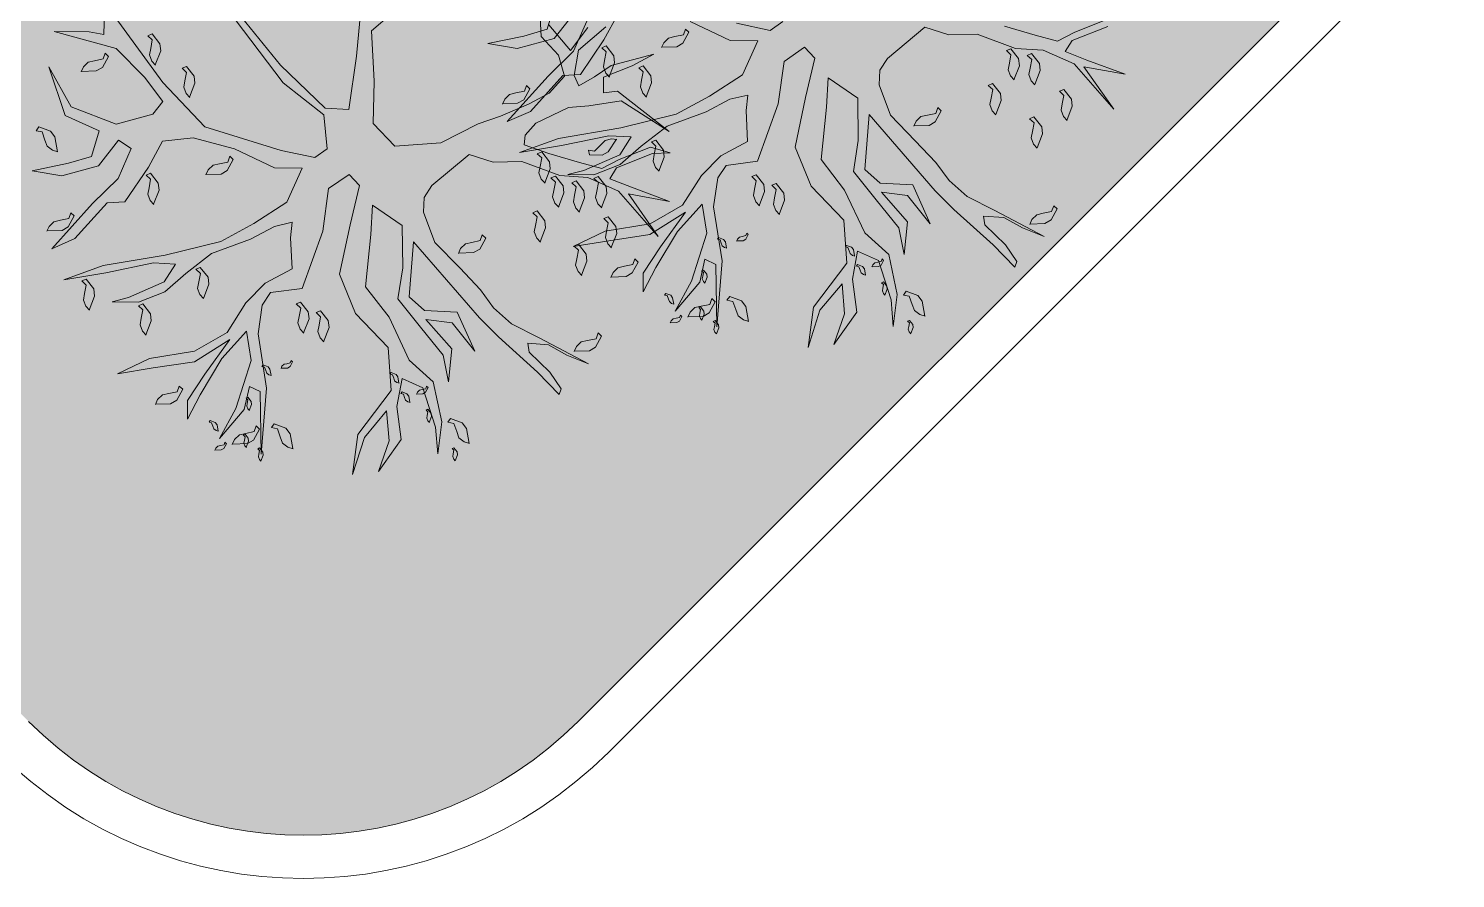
# Model space of a CAD drawing. Header units: millimetres. Extents: x 235 to 418, y 139 to 274.
# Drawn here: x 309.26 to 319.17, y 206.05 to 211.96 of the extents above; entities that cross this region are included whole.
import ezdxf

# ---------------------------------------------------------------- set-up
doc = ezdxf.new("R2010")
doc.units = ezdxf.units.MM
doc.header["$LTSCALE"] = 0.01
for name, color, linetype, lineweight in [('muros bajos', 42, 'Continuous', 18), ('pasto', 153, 'Continuous', 9), ('puertas', 2, 'Continuous', 9)]:
    doc.layers.add(name, color=color, linetype=linetype, lineweight=lineweight)

# ---------------------------------------------------------------- blocks, each defined once
blk = doc.blocks.new('A$C795151E7')
at = {"layer": 'puertas'}
for points in [[(3.1899, 8.432), (3.1476, 8.6278), (3.3814, 8.6268)], [(3.4964, 8.6099), (3.3529, 8.7197), (3.1766, 8.7122), (3.0394, 8.7745), (3.0183, 8.9329), (3.0536, 9.0907), (3.1153, 9.2924), (3.1754, 9.4455), (3.2424, 9.7284), (3.4333, 9.9876), (3.6491, 10.0003), (3.8687, 9.8039), (4.1468, 9.5913), (4.1474, 9.406)], [(4.4635, 9.3918), (4.0808, 9.7839), (3.8338, 10.0652), (3.9467, 10.1851), (4.3762, 10.2263), (4.9984, 10.2126)], [(4.8226, 10.2617), (4.2707, 10.2928), (3.9177, 10.2215), (3.7224, 10.3566), (3.7324, 10.4627), (3.9223, 10.6089), (4.3903, 10.9051), (4.814, 10.9295), (5.6932, 10.8615)], [(5.452, 10.9179), (5.3333, 11.0229), (5.4129, 11.09), (5.5738, 11.2727), (5.2045, 11.0219), (4.9254, 11.0007), (4.7143, 11.0129), (4.6916, 11.1226), (4.8045, 11.3634), (5.0973, 11.5233), (5.4118, 11.4606), (5.0799, 11.5935), (4.8451, 11.4816), (4.7437, 11.6373), (4.8118, 11.7915), (4.9347, 12.0174), (4.7753, 11.8833), (4.6625, 11.6426), (4.7079, 11.423), (4.6071, 11.3934), (4.5073, 11.5977), (4.4904, 11.8453), (4.4344, 12.2649), (4.3843, 12.097), (4.4287, 11.7645), (4.3532, 11.6658), (4.4309, 11.386), (4.5048, 11.1944), (4.3834, 11.017), (4.1402, 10.8476), (3.859, 10.7214), (3.7335, 10.5757), (3.6215, 10.8106), (3.6579, 11.0814), (3.7122, 11.3384), (3.8905, 11.6926), (4.1141, 12.069), (4.2148, 12.3404), (4.0635, 12.0864), (3.9015, 11.7908), (3.7955, 11.68), (3.7527, 11.8193), (3.8308, 12.0796), (3.8814, 12.183), (3.7627, 12.0463), (3.6989, 11.8605), (3.7005, 11.6673), (3.6905, 11.4403), (3.5898, 11.169), (3.5497, 10.9863), (3.4922, 10.8739), (3.4173, 10.9525), (3.2468, 11.0829), (3.2916, 11.2903), (3.2742, 11.4814), (3.2029, 11.7137), (3.2493, 11.9697), (3.4144, 12.2416), (3.4759, 12.4794), (3.3468, 12.2648), (3.1944, 12.0188), (3.1522, 11.7311), (3.0815, 12.0198), (3.0213, 12.2294), (2.9215, 12.3128), (2.9933, 12.137), (3.0868, 11.8594), (3.1206, 11.606), (2.9454, 11.7115), (2.7607, 12.0092), (2.6746, 12.2315), (2.7174, 11.9712), (2.8156, 11.8393), (2.7396, 11.8049), (2.4045, 12.0826), (2.7301, 11.7553), (3.0547, 11.5569), (3.1877, 11.4054), (3.2172, 11.3046), (3.097, 11.1193), (3.3071, 10.7525), (3.506, 10.5292), (3.4887, 10.3576), (3.3847, 10.3518), (3.2174, 10.5793), (3.0031, 10.8569), (2.725, 10.9488), (2.3973, 10.9292), (2.1561, 11.1065), (2.0737, 11.4824), (1.8848, 11.6908), (2.0284, 11.4602), (2.068, 11.2237), (1.8986, 11.3461), (1.784, 11.5404), (1.8516, 11.2754), (2.0458, 11.1482), (2.1709, 10.9957), (2.0269, 10.9281), (1.7625, 11.0379), (1.611, 11.1466), (1.762, 10.9814), (2.0137, 10.8457), (2.2353, 10.8753), (2.553, 10.7888), (2.8205, 10.7762), (3.0733, 10.5117), (3.2211, 10.3703), (2.98, 10.3058), (2.7536, 10.4932), (2.6105, 10.6595), (2.3599, 10.6663), (2.1093, 10.6731), (1.9441, 10.7639), (2.1029, 10.5998), (2.3763, 10.604), (2.2396, 10.481), (1.989, 10.4878), (2.2739, 10.405), (2.4291, 10.5708), (2.5715, 10.5898), (2.8412, 10.3196), (2.1419, 10.3134), (1.9579, 10.2983), (1.5938, 10.2497), (1.378, 10.237), (1.3991, 10.1996), (1.5379, 10.1859), (1.7368, 10.2044), (1.7896, 10.1711), (1.6904, 10.0692), (1.5522, 10.0185), (1.4092, 9.943), (1.7685, 10.0877), (1.9669, 10.1706), (2.1331, 10.1928), (2.2877, 10.1812), (2.4956, 10.1928), (2.7431, 10.2097), (2.9547, 10.1332), (3.0286, 10.0625), (3.0571, 9.9696), (3.054, 9.6307), (2.9052, 9.5383), (2.7807, 9.3847), (2.5333, 9.2469), (2.3988, 9.1081), (2.1867, 9.0072), (1.7687, 8.9998), (2.1276, 8.9671), (1.9023, 8.7839), (2.1497, 8.9217), (2.2927, 8.9972), (2.3202, 8.9122), (2.2332, 8.6588), (2.1577, 8.5601), (2.2759, 8.6404), (2.3513, 8.86), (2.3819, 8.993), (2.5148, 9.0833), (2.7, 9.2047), (2.8567, 9.2981), (2.9037, 9.248), (2.9185, 9.1372), (2.8542, 8.8949), (2.7729, 8.7792), (2.6537, 8.586), (2.2744, 8.4709), (2.7213, 8.5628), (2.7751, 8.6425), (2.8569, 8.5729), (2.7873, 8.3701), (2.753, 8.2044), (2.8854, 8.48), (2.8991, 8.6188), (2.9228, 8.7428), (2.9983, 8.7207), (3.1133, 8.5829), (3.1144, 8.3332)], [(3.1433, 12.4187), (3.1596, 12.3846), (3.1626, 12.3381), (3.1413, 12.2978), (3.1131, 12.245), (3.134, 12.2083), (3.1014, 12.205), (3.0703, 12.2862), (3.0798, 12.3345), (3.1446, 12.4168)], [(2.6343, 12.3098), (2.6412, 12.2953), (2.6425, 12.2755), (2.6334, 12.2584), (2.6215, 12.2359), (2.6304, 12.2203), (2.6165, 12.2189), (2.6032, 12.2534), (2.6073, 12.274), (2.6349, 12.309)], [(3.939, 12.3424), (3.9768, 12.344), (4.0208, 12.3284), (4.0493, 12.293), (4.0868, 12.2462), (4.1288, 12.251), (4.119, 12.2197), (4.032, 12.2231), (3.9915, 12.2509), (3.9413, 12.3429)], [(2.7185, 12.2057), (2.732, 12.2145), (2.7514, 12.2185), (2.7696, 12.2118), (2.7935, 12.203), (2.8078, 12.214), (2.8111, 12.2004), (2.7786, 12.1826), (2.7577, 12.1838), (2.7193, 12.2064)], [(4.5485, 12.2115), (4.5648, 12.1773), (4.5678, 12.1308), (4.5465, 12.0905), (4.5184, 12.0377), (4.5393, 12.001), (4.5066, 11.9977), (4.4755, 12.0789), (4.4851, 12.1272), (4.5498, 12.2095)], [(2.3683, 12.1145), (2.3843, 12.1151), (2.403, 12.1085), (2.4152, 12.0934), (2.4312, 12.0735), (2.449, 12.0755), (2.4448, 12.0622), (2.4078, 12.0637), (2.3906, 12.0755), (2.3692, 12.1146)], [(2.5068, 12.1295), (2.5228, 12.1302), (2.5416, 12.1235), (2.5537, 12.1085), (2.5697, 12.0886), (2.5875, 12.0906), (2.5833, 12.0773), (2.5464, 12.0787), (2.5291, 12.0906), (2.5078, 12.1297)], [(2.5856, 12.1912), (2.6019, 12.1571), (2.6049, 12.1105), (2.5836, 12.0703), (2.5554, 12.0174), (2.5763, 11.9807), (2.5437, 11.9774), (2.5126, 12.0587), (2.5221, 12.1069), (2.5869, 12.1892)], [(3.5533, 12.154), (3.5911, 12.1555), (3.6351, 12.1399), (3.6637, 12.1045), (3.7012, 12.0578), (3.7431, 12.0625), (3.7333, 12.0312), (3.6464, 12.0346), (3.6058, 12.0624), (3.5556, 12.1544)], [(2.2897, 11.8883), (2.3213, 11.9091), (2.3671, 11.9184), (2.4098, 11.9028), (2.466, 11.8821), (2.4995, 11.9078), (2.5072, 11.8759), (2.431, 11.834), (2.3818, 11.8369), (2.2915, 11.8899)], [(2.6887, 11.9481), (2.7047, 11.9487), (2.7235, 11.9421), (2.7356, 11.927), (2.7516, 11.9071), (2.7694, 11.9092), (2.7652, 11.8958), (2.7282, 11.8973), (2.711, 11.9091), (2.6896, 11.9483)], [(4.9202, 11.7963), (4.9518, 11.817), (4.9975, 11.8264), (5.0403, 11.8107), (5.0965, 11.79), (5.13, 11.8157), (5.1377, 11.7838), (5.0614, 11.7419), (5.0123, 11.7448), (4.922, 11.7978)], [(2.7757, 11.675), (2.7891, 11.6838), (2.8086, 11.6878), (2.8267, 11.6811), (2.8507, 11.6723), (2.8649, 11.6833), (2.8682, 11.6697), (2.8357, 11.6519), (2.8148, 11.6531), (2.7764, 11.6757)], [(3.4869, 11.6857), (3.5247, 11.6873), (3.5687, 11.6717), (3.5973, 11.6363), (3.6348, 11.5895), (3.6768, 11.5943), (3.6669, 11.563), (3.58, 11.5664), (3.5394, 11.5942), (3.4893, 11.6862)], [(2.7689, 11.5907), (2.7758, 11.5762), (2.7771, 11.5564), (2.768, 11.5392), (2.7561, 11.5168), (2.765, 11.5011), (2.7511, 11.4997), (2.7378, 11.5343), (2.7419, 11.5548), (2.7695, 11.5899)], [(4.2094, 11.5243), (4.2471, 11.5258), (4.2911, 11.5102), (4.3197, 11.4748), (4.3572, 11.4281), (4.3992, 11.4328), (4.3893, 11.4015), (4.3024, 11.405), (4.2618, 11.4328), (4.2117, 11.5247)], [(2.8522, 11.3109), (2.89, 11.3124), (2.934, 11.2968), (2.9626, 11.2614), (3.0001, 11.2147), (3.042, 11.2194), (3.0322, 11.1881), (2.9453, 11.1915), (2.9047, 11.2193), (2.8545, 11.3113)], [(5.2385, 11.3121), (5.2548, 11.278), (5.2578, 11.2314), (5.2365, 11.1912), (5.2083, 11.1383), (5.2292, 11.1016), (5.1966, 11.0983), (5.1654, 11.1796), (5.175, 11.2278), (5.2398, 11.3101)], [(2.7161, 11.2444), (2.7539, 11.2459), (2.7979, 11.2303), (2.8264, 11.1949), (2.8639, 11.1482), (2.9059, 11.1529), (2.8961, 11.1216), (2.8091, 11.125), (2.7686, 11.1528), (2.7184, 11.2448)], [(4.1308, 11.1161), (4.1471, 11.082), (4.1501, 11.0354), (4.1288, 10.9952), (4.1007, 10.9423), (4.1216, 10.9056), (4.0889, 10.9023), (4.0578, 10.9836), (4.0674, 11.0318), (4.1322, 11.1141)], [(1.4945, 11.0857), (1.5105, 11.0864), (1.5293, 11.0798), (1.5414, 11.0647), (1.5574, 11.0448), (1.5752, 11.0468), (1.571, 11.0335), (1.534, 11.035), (1.5168, 11.0468), (1.4954, 11.0859)], [(1.8146, 11.0496), (1.8307, 11.0503), (1.8494, 11.0436), (1.8616, 11.0286), (1.8775, 11.0087), (1.8954, 11.0107), (1.8912, 10.9974), (1.8542, 10.9988), (1.8369, 11.0107), (1.8156, 11.0498)], [(2.0075, 11.0616), (2.021, 11.0704), (2.0404, 11.0744), (2.0586, 11.0677), (2.0825, 11.0589), (2.0968, 11.0698), (2.1001, 11.0562), (2.0676, 11.0384), (2.0467, 11.0397), (2.0083, 11.0622)], [(2.1584, 11.0328), (2.1719, 11.0416), (2.1913, 11.0456), (2.2095, 11.0389), (2.2334, 11.0301), (2.2477, 11.041), (2.251, 11.0275), (2.2185, 11.0097), (2.1976, 11.0109), (2.1592, 11.0335)], [(1.5232, 10.9318), (1.5548, 10.9525), (1.6006, 10.9619), (1.6433, 10.9462), (1.6995, 10.9255), (1.733, 10.9512), (1.7407, 10.9193), (1.6645, 10.8774), (1.6153, 10.8803), (1.525, 10.9333)], [(2.023, 10.9905), (2.0299, 10.976), (2.0312, 10.9562), (2.0221, 10.9391), (2.0101, 10.9166), (2.019, 10.9009), (2.0052, 10.8995), (1.9919, 10.9341), (1.996, 10.9546), (2.0235, 10.9897)], [(4.6132, 10.8529), (4.6509, 10.8544), (4.6949, 10.8388), (4.7235, 10.8034), (4.761, 10.7567), (4.803, 10.7614), (4.7931, 10.7301), (4.7062, 10.7336), (4.6656, 10.7614), (4.6155, 10.8533)], [(4.9387, 10.8883), (4.9765, 10.8898), (5.0205, 10.8742), (5.0491, 10.8388), (5.0866, 10.7921), (5.1285, 10.7969), (5.1187, 10.7655), (5.0318, 10.769), (4.9912, 10.7968), (4.941, 10.8887)], [(2.5781, 10.1352), (2.5944, 10.101), (2.5974, 10.0545), (2.5761, 10.0142), (2.5479, 9.9614), (2.5689, 9.9247), (2.5362, 9.9214), (2.5051, 10.0026), (2.5147, 10.0509), (2.5794, 10.1332)], [(1.5376, 9.964), (1.5539, 9.9299), (1.5569, 9.8833), (1.5356, 9.8431), (1.5074, 9.7902), (1.5283, 9.7535), (1.4957, 9.7502), (1.4646, 9.8315), (1.4741, 9.8797), (1.5389, 9.962)], [(2.2694, 9.6494), (2.3072, 9.651), (2.3512, 9.6354), (2.3797, 9.6), (2.4172, 9.5532), (2.4592, 9.558), (2.4494, 9.5267), (2.3624, 9.5301), (2.3218, 9.5579), (2.2717, 9.6499)], [(1.907, 9.581), (1.9448, 9.5825), (1.9888, 9.5669), (2.0173, 9.5315), (2.0548, 9.4848), (2.0968, 9.4895), (2.087, 9.4582), (2, 9.4616), (1.9595, 9.4894), (1.9093, 9.5814)], [(0.8979, 5.657), (0.9733, 5.8766), (1.0039, 6.0097), (1.1368, 6.1), (1.322, 6.2214)], [(2.3444, 7.3733), (2.3544, 7.4794), (2.5443, 7.6256)], [(3.4671, 8.4983), (3.3657, 8.654), (3.4338, 8.8081), (3.5567, 9.0341), (3.3973, 8.9), (3.2845, 8.6593), (3.3299, 8.4397)], [(3.2291, 8.4101), (3.1293, 8.6144), (3.1124, 8.862), (3.0564, 9.2816), (3.0063, 9.1137), (3.0507, 8.7812), (2.9752, 8.6825), (3.0529, 8.4027), (3.1268, 8.2111)], [(2.7622, 7.8643), (2.481, 7.7381), (2.3555, 7.5924), (2.2435, 7.8272), (2.2799, 8.098), (2.3342, 8.3551), (2.5125, 8.7093), (2.7361, 9.0857), (2.8368, 9.3571), (2.6855, 9.1031), (2.5235, 8.8075), (2.4175, 8.6967), (2.3747, 8.836), (2.4528, 9.0963), (2.5034, 9.1997), (2.3847, 9.063), (2.3209, 8.8772), (2.3225, 8.684), (2.3125, 8.457), (2.2118, 8.1857), (2.1717, 8.003), (2.1142, 7.8906), (2.0393, 7.9692), (1.8688, 8.0996), (1.9136, 8.307), (1.8962, 8.4981), (1.8249, 8.7304), (1.8713, 8.9864), (2.0364, 9.2583), (2.0979, 9.4961), (1.9688, 9.2815), (1.8164, 9.0355), (1.7742, 8.7478), (1.7035, 9.0365), (1.6433, 9.2461), (1.5435, 9.3295), (1.6153, 9.1537), (1.7088, 8.876), (1.7426, 8.6227), (1.5674, 8.7282), (1.3827, 9.0259), (1.2966, 9.2481), (1.3394, 8.9879), (1.4376, 8.856), (1.3616, 8.8216), (1.0265, 9.0993), (1.3521, 8.772), (1.6767, 8.5736), (1.8097, 8.4221), (1.8392, 8.3213), (1.719, 8.136), (1.9291, 7.7691), (2.128, 7.5459), (2.1107, 7.3743), (2.0067, 7.3685), (1.8394, 7.596), (1.6251, 7.8736), (1.347, 7.9654), (1.0193, 7.9459), (0.7781, 8.1232), (0.6957, 8.499), (0.5068, 8.7075), (0.6504, 8.4769), (0.69, 8.2404), (0.5206, 8.3628), (0.406, 8.5571), (0.4736, 8.2921), (0.6678, 8.1649), (0.7929, 8.0124), (0.6489, 7.9448), (0.3845, 8.0545), (0.233, 8.1633), (0.384, 7.9981), (0.6357, 7.8624), (0.8573, 7.892), (1.175, 7.8055), (1.4425, 7.7928), (1.6953, 7.5284), (1.8431, 7.387), (1.602, 7.3225), (1.3756, 7.5099), (1.2325, 7.6762), (0.9819, 7.683), (0.7313, 7.6898), (0.5661, 7.7806), (0.7249, 7.6165), (0.9983, 7.6207), (0.8616, 7.4977), (0.611, 7.5045), (0.8959, 7.4217), (1.051, 7.5875), (1.1935, 7.6065), (1.4632, 7.3362), (0.7639, 7.3301), (0.5799, 7.315), (0.2158, 7.2664), (0, 7.2537), (0.0211, 7.2163), (0.1599, 7.2025), (0.3588, 7.221), (0.4116, 7.1878), (0.3124, 7.0859), (0.1742, 7.0352), (0.0312, 6.9597), (0.3905, 7.1044), (0.5889, 7.1873), (0.7551, 7.2095), (0.9097, 7.1979), (1.1176, 7.2095), (1.3651, 7.2264), (1.5767, 7.1499), (1.6506, 7.0792), (1.6791, 6.9863), (1.676, 6.6474), (1.5272, 6.555), (1.4027, 6.4014), (1.1553, 6.2636), (1.0208, 6.1247), (0.8087, 6.0239), (0.3907, 6.0165), (0.7496, 5.9838), (0.5243, 5.8006), (0.7717, 5.9384), (0.9147, 6.0139), (0.9422, 5.9289), (0.8552, 5.6755)], [(1.7653, 9.4354), (1.7816, 9.4013), (1.7846, 9.3547), (1.7633, 9.3145), (1.7351, 9.2617), (1.756, 9.2249), (1.7234, 9.2217), (1.6923, 9.3029), (1.7018, 9.3512), (1.7666, 9.4335)], [(1.2563, 9.3265), (1.2632, 9.312), (1.2645, 9.2922), (1.2554, 9.2751), (1.2435, 9.2526), (1.2524, 9.237), (1.2385, 9.2356), (1.2252, 9.2701), (1.2293, 9.2907), (1.2569, 9.3257)], [(2.3715, 9.3959), (2.4093, 9.3974), (2.4533, 9.3818), (2.4819, 9.3464), (2.5194, 9.2997), (2.5613, 9.3044), (2.5515, 9.2731), (2.4646, 9.2765), (2.424, 9.3043), (2.3738, 9.3963)], [(2.561, 9.3591), (2.5988, 9.3607), (2.6428, 9.3451), (2.6713, 9.3097), (2.7088, 9.2629), (2.7508, 9.2677), (2.741, 9.2364), (2.654, 9.2398), (2.6135, 9.2676), (2.5633, 9.3596)], [(1.3405, 9.2224), (1.354, 9.2312), (1.3734, 9.2352), (1.3916, 9.2285), (1.4155, 9.2197), (1.4298, 9.2306), (1.4331, 9.2171), (1.4006, 9.1993), (1.3797, 9.2005), (1.3413, 9.2231)], [(1.9185, 9.2992), (1.9563, 9.3008), (2.0003, 9.2852), (2.0288, 9.2498), (2.0663, 9.203), (2.1083, 9.2078), (2.0985, 9.1765), (2.0115, 9.1799), (1.971, 9.2077), (1.9208, 9.2997)], [(2.2528, 9.3077), (2.2905, 9.3092), (2.3345, 9.2936), (2.3631, 9.2582), (2.4006, 9.2115), (2.4426, 9.2162), (2.4327, 9.1849), (2.3458, 9.1884), (2.3052, 9.2162), (2.2551, 9.3081)], [(3.1705, 9.2281), (3.1868, 9.194), (3.1898, 9.1475), (3.1685, 9.1072), (3.1404, 9.0544), (3.1613, 9.0177), (3.1286, 9.0144), (3.0975, 9.0956), (3.1071, 9.1439), (3.1718, 9.2262)], [(0.9903, 9.1311), (1.0063, 9.1318), (1.025, 9.1252), (1.0372, 9.1101), (1.0532, 9.0902), (1.071, 9.0922), (1.0668, 9.0789), (1.0298, 9.0804), (1.0126, 9.0922), (0.9912, 9.1313)], [(1.1288, 9.1462), (1.1448, 9.1469), (1.1636, 9.1402), (1.1757, 9.1252), (1.1917, 9.1053), (1.2095, 9.1073), (1.2053, 9.094), (1.1684, 9.0954), (1.1511, 9.1073), (1.1298, 9.1464)], [(1.2076, 9.2079), (1.2239, 9.1737), (1.2269, 9.1272), (1.2056, 9.087), (1.1774, 9.0341), (1.1983, 8.9974), (1.1657, 8.9941), (1.1346, 9.0753), (1.1441, 9.1236), (1.2089, 9.2059)], [(2.1753, 9.1706), (2.2131, 9.1722), (2.2571, 9.1566), (2.2857, 9.1212), (2.3232, 9.0744), (2.3651, 9.0792), (2.3553, 9.0479), (2.2684, 9.0513), (2.2278, 9.0791), (2.1776, 9.1711)], [(0.9117, 8.905), (0.9433, 8.9258), (0.9891, 8.9351), (1.0318, 8.9195), (1.088, 8.8988), (1.1215, 8.9245), (1.1292, 8.8926), (1.053, 8.8507), (1.0038, 8.8536), (0.9135, 8.9066)], [(1.3107, 8.9648), (1.3267, 8.9654), (1.3455, 8.9588), (1.3576, 8.9437), (1.3736, 8.9238), (1.3914, 8.9259), (1.3872, 8.9125), (1.3502, 8.914), (1.333, 8.9258), (1.3116, 8.9649)], [(2.4683, 8.7821), (2.4963, 8.8076), (2.5167, 8.8496), (2.5121, 8.8948), (2.506, 8.9544), (2.5393, 8.9805), (2.5103, 8.9959), (2.4508, 8.9324), (2.4414, 8.8841), (2.4703, 8.7834)], [(1.3977, 8.6917), (1.4111, 8.7005), (1.4306, 8.7045), (1.4487, 8.6978), (1.4727, 8.689), (1.4869, 8.6999), (1.4902, 8.6864), (1.4577, 8.6686), (1.4368, 8.6698), (1.3984, 8.6924)], [(2.1089, 8.7024), (2.1467, 8.704), (2.1907, 8.6884), (2.2193, 8.6529), (2.2568, 8.6062), (2.2988, 8.611), (2.2889, 8.5797), (2.202, 8.5831), (2.1614, 8.6109), (2.1113, 8.7029)], [(1.3909, 8.6074), (1.3978, 8.5929), (1.3991, 8.573), (1.39, 8.5559), (1.3781, 8.5334), (1.387, 8.5178), (1.3731, 8.5164), (1.3598, 8.551), (1.3639, 8.5715), (1.3915, 8.6065)], [(2.8314, 8.541), (2.8691, 8.5425), (2.9131, 8.5269), (2.9417, 8.4915), (2.9792, 8.4448), (3.0212, 8.4495), (3.0113, 8.4182), (2.9244, 8.4216), (2.8838, 8.4494), (2.8337, 8.5414)], [(2.5595, 8.435), (2.5972, 8.4366), (2.6412, 8.421), (2.6698, 8.3856), (2.7073, 8.3388), (2.7493, 8.3436), (2.7394, 8.3123), (2.6525, 8.3157), (2.6119, 8.3435), (2.5618, 8.4355)], [(1.4742, 8.3276), (1.512, 8.3291), (1.556, 8.3135), (1.5846, 8.2781), (1.6221, 8.2314), (1.664, 8.2361), (1.6542, 8.2048), (1.5673, 8.2082), (1.5267, 8.236), (1.4765, 8.328)], [(1.3381, 8.261), (1.3759, 8.2626), (1.4199, 8.247), (1.4484, 8.2116), (1.4859, 8.1648), (1.5279, 8.1696), (1.5181, 8.1383), (1.4311, 8.1417), (1.3906, 8.1695), (1.3404, 8.2615)], [(2.7528, 8.1328), (2.7691, 8.0987), (2.7721, 8.0521), (2.7508, 8.0119), (2.7227, 7.959), (2.7436, 7.9223), (2.7109, 7.919), (2.6798, 8.0003), (2.6894, 8.0485), (2.7542, 8.1308)], [(0.1165, 8.1024), (0.1325, 8.1031), (0.1513, 8.0964), (0.1634, 8.0814), (0.1794, 8.0615), (0.1972, 8.0635), (0.193, 8.0502), (0.156, 8.0517), (0.1388, 8.0635), (0.1174, 8.1026)], [(0.4366, 8.0663), (0.4527, 8.067), (0.4714, 8.0603), (0.4836, 8.0452), (0.4995, 8.0254), (0.5174, 8.0274), (0.5132, 8.0141), (0.4762, 8.0155), (0.4589, 8.0274), (0.4376, 8.0665)], [(0.6295, 8.0782), (0.643, 8.0871), (0.6624, 8.091), (0.6806, 8.0844), (0.7045, 8.0756), (0.7188, 8.0865), (0.7221, 8.0729), (0.6896, 8.0551), (0.6687, 8.0564), (0.6303, 8.0789)], [(0.7804, 8.0495), (0.7939, 8.0583), (0.8133, 8.0623), (0.8315, 8.0556), (0.8554, 8.0468), (0.8697, 8.0577), (0.873, 8.0442), (0.8405, 8.0264), (0.8196, 8.0276), (0.7812, 8.0501)], [(0.1452, 7.9485), (0.1768, 7.9692), (0.2226, 7.9786), (0.2653, 7.9629), (0.3215, 7.9422), (0.355, 7.9679), (0.3627, 7.936), (0.2865, 7.8941), (0.2373, 7.897), (0.147, 7.95)], [(0.645, 8.0072), (0.6519, 7.9927), (0.6532, 7.9729), (0.6441, 7.9558), (0.6321, 7.9333), (0.641, 7.9176), (0.6272, 7.9162), (0.6139, 7.9508), (0.618, 7.9713), (0.6455, 8.0064)], [(1.2001, 7.1518), (1.2164, 7.1177), (1.2194, 7.0711), (1.1981, 7.0309), (1.1699, 6.9781), (1.1909, 6.9413), (1.1582, 6.9381), (1.1271, 7.0193), (1.1367, 7.0676), (1.2014, 7.1499)], [(0.1596, 6.9807), (0.1759, 6.9466), (0.1789, 6.9), (0.1576, 6.8598), (0.1294, 6.8069), (0.1503, 6.7702), (0.1177, 6.7669), (0.0866, 6.8482), (0.0961, 6.8964), (0.1609, 6.9787)], [(0.8914, 6.6661), (0.9292, 6.6677), (0.9732, 6.6521), (1.0017, 6.6166), (1.0392, 6.5699), (1.0812, 6.5747), (1.0714, 6.5434), (0.9844, 6.5468), (0.9438, 6.5746), (0.8937, 6.6666)], [(0.529, 6.5977), (0.5668, 6.5992), (0.6108, 6.5836), (0.6393, 6.5482), (0.6768, 6.5015), (0.7188, 6.5062), (0.709, 6.4749), (0.622, 6.4783), (0.5815, 6.5061), (0.5313, 6.5981)], [(0.9935, 6.4126), (1.0313, 6.4141), (1.0753, 6.3985), (1.1039, 6.3631), (1.1414, 6.3164), (1.1833, 6.3211), (1.1735, 6.2898), (1.0866, 6.2932), (1.046, 6.321), (0.9958, 6.413)], [(0.5405, 6.3159), (0.5783, 6.3175), (0.6223, 6.3019), (0.6508, 6.2664), (0.6883, 6.2197), (0.7303, 6.2245), (0.7205, 6.1932), (0.6335, 6.1966), (0.593, 6.2244), (0.5428, 6.3164)], [(0.8748, 6.3244), (0.9125, 6.3259), (0.9565, 6.3103), (0.9851, 6.2749), (1.0226, 6.2282), (1.0646, 6.2329), (1.0547, 6.2016), (0.9678, 6.205), (0.9272, 6.2329), (0.8771, 6.3248)]]:
    blk.add_lwpolyline(points, dxfattribs=at)

msp = doc.modelspace()

# ---------------------------------------------------------------- hatches: boundary and pattern name
at = {"layer": 'pasto'}
h = msp.add_hatch(dxfattribs=at)
h.set_pattern_fill('AR-SAND', color=256, scale=0.006, style=0)
h.set_pattern_definition([(37.5, (-596.20321, -89.26105), (-0.00960019, 0.29364794), [0, -0.231648, 0, -0.25908, 0, -0.24765]), (7.5, (-596.2032, -89.26105), (0.26971397, 0.43009506), [0, -0.124968, 0, -0.208788, 0, -0.08001]), (327.5, (-596.39067, -89.26105), (0.47459542, 0.00086231), [0, -0.0762, 0, -0.27432, 0, -0.35814]), (317.5, (-596.39067, -89.26105), (0.45813387, 0.1337576), [0, -0.0381, 0, -0.179832, 0, -0.20574])])
edge = h.paths.add_edge_path()
edge.add_arc((321.7095, 217.8989), 1.5, 315, 450)
edge.add_line((321.7095, 219.3989), (302.2837, 219.3989))
edge.add_spline(control_points=[(302.2837, 219.3989), (303.2851, 218.0973), (307.1388, 214.1714), (313.5867, 212.518), (316.4367, 210.5048)], knot_values=[38.577871, 38.577871, 38.577871, 38.577871, 42.924977, 52.930225, 52.930225, 52.930225, 52.930225], degree=3, periodic=0)
edge.add_line((316.4367, 210.5048), (322.7702, 216.8383))
edge = h.paths.add_edge_path()
edge.add_spline(control_points=[(316.4367, 210.5048), (313.5867, 212.518), (307.1388, 214.1714), (303.2851, 218.0973), (302.2837, 219.3989)], knot_values=[38.577871, 38.577871, 38.577871, 38.577871, 48.58312, 52.930225, 52.930225, 52.930225, 52.930225], degree=3, periodic=0)
edge.add_line((302.2837, 219.3989), (300.6269, 219.3989))
edge.add_arc((300.6269, 217.8989), 1.5, 90, 225)
edge.add_line((299.5662, 216.8383), (309.259, 207.1455))
edge.add_arc((311.1682, 209.0547), 2.7, 225, 315)
edge.add_line((313.0774, 207.1455), (316.4367, 210.5048))

# ---------------------------------------------------------------- linework, layer by layer
at = {"layer": 'muros bajos'}
for p, q in [((313.0774, 207.1455), (322.7702, 216.8383)), ((313.2895, 206.9333), (322.9823, 216.6261))]:
    msp.add_line(p, q, dxfattribs=at)
for radius in [2.7, 3]:
    msp.add_arc((311.1682, 209.0547), radius, 225, 315, dxfattribs=at)

# ---------------------------------------------------------------- block references
at = {"layer": 'puertas', "rotation": 130.4058013268161}
msp.add_blockref('A$C795151E7', (321.6339, 215.0038), dxfattribs=at)

doc.saveas('drawing.dxf')
